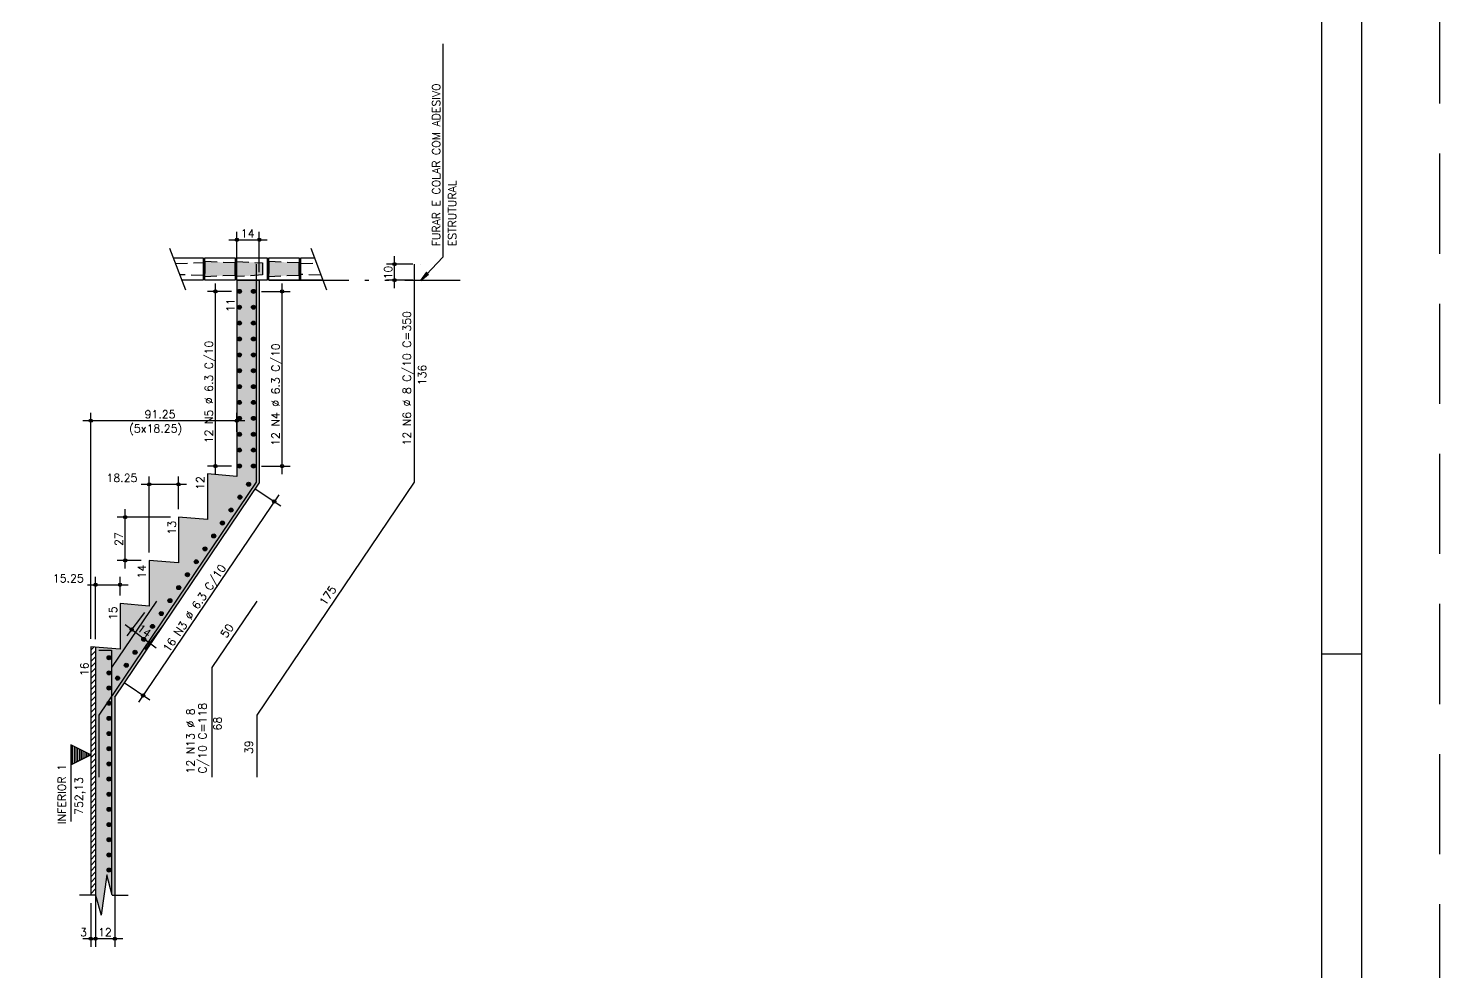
# Model space of a CAD drawing. Extents: x -28 to 86, y -2 to 61.
# Drawn here: x 50.78 to 86.05, y 21.76 to 45.33 of the extents above; entities that cross this region are included whole.
import ezdxf

# ---------------------------------------------------------------- set-up
doc = ezdxf.new("R2010")
doc.units = 0
doc.header["$MEASUREMENT"] = 0
for name, pattern in [('ESTILO_TQS_0001', [0.45, 0.3, -0.15]), ('ESTILO_TQS_0004', [3.3, 2, -0.4, 0.05, -0.4, 0.05, -0.4]), ('HIDDEN', [0.375, 0.25, -0.125])]:
    doc.linetypes.add(name, pattern=pattern)
doc.layers.get('0').update_dxf_attribs({"linetype": 'CONTINUOUS'})
doc.layers.get('Defpoints').update_dxf_attribs({"linetype": 'CONTINUOUS'})
for name, color, linetype in [('ARQ_FOLHA', 7, 'CONTINUOUS'), ('PENA_01', 1, 'CONTINUOUS'), ('PENA_02', 2, 'CONTINUOUS'), ('PENA_03', 3, 'CONTINUOUS'), ('PENA_04', 4, 'CONTINUOUS'), ('PENA_05', 5, 'CONTINUOUS'), ('PENA_10', 253, 'CONTINUOUS'), ('PENA_11', 252, 'CONTINUOUS')]:
    doc.layers.add(name, color=color, linetype=linetype)
doc.styles.get("Standard").update_dxf_attribs({"font": 'ROMANS.SHX'})

# ---------------------------------------------------------------- blocks, each defined once
blk = doc.blocks.new('FOLHA A1+1 - 1102 X 594')
at = {"layer": 'ARQ_FOLHA', "color": 1}
blk.add_line((-10, 297), (0, 297), dxfattribs=at)
for points in [[(-1102, 0), (0, 0), (0, 594), (-1102, 594)], [(-1077, 10), (-10, 10), (-10, 584), (-1077, 584)]]:
    blk.add_lwpolyline(points, close=True, dxfattribs=at)
at = {"layer": 'Defpoints', "color": 8, "linetype": 'HIDDEN', "ltscale": 100}
blk.add_lwpolyline([(-1121.5, 609.5), (-1121.5, -15.5), (19.5, -15.5), (19.5, 609.5)], close=True, dxfattribs=at)
blk = doc.blocks.new('*U24')
blk.add_blockref('FOLHA A1+1 - 1102 X 594', (0, 0))

msp = doc.modelspace()

# ---------------------------------------------------------------- linework, layer by layer
at = {"layer": 'PENA_01', "linetype": 'Continuous'}
for p, q in [((55.993, 39.238), (55.993, 40.248)), ((56.553, 39.237), (56.553, 40.248)), ((55.793, 40.048), (56.753, 40.048)), ((59.933, 38.838), (59.933, 39.638)), ((60.391, 39.438), (59.733, 39.438)), ((55.456, 34.196), (55.456, 38.959)), ((57.122, 34.196), (57.122, 38.959)), ((60.391, 39.038), (59.733, 39.038)), ((55.858, 38.759), (55.256, 38.759)), ((56.608, 38.759), (57.322, 38.759)), ((52.343, 30.078), (52.343, 35.728)), ((55.993, 35.246), (55.993, 35.728)), ((56.193, 35.528), (52.143, 35.528)), ((55.858, 34.396), (55.256, 34.396)), ((56.608, 34.396), (57.322, 34.396)), ((54.733, 33.938), (53.603, 33.938)), ((53.803, 32.238), (53.803, 34.138)), ((54.533, 33.318), (54.533, 34.138)), ((57.038, 33.675), (53.539, 28.499)), ((56.453, 33.829), (57.091, 33.398)), ((53.203, 31.838), (53.203, 33.318)), ((54.333, 33.118), (53.003, 33.118)), ((53.603, 32.038), (53.003, 32.038)), ((52.263, 31.429), (53.273, 31.429)), ((52.463, 30.068), (52.463, 31.629)), ((53.073, 31.158), (53.073, 31.629)), ((53.683, 30.738), (53.245, 30.153)), ((53.205, 30.433), (53.973, 29.857)), ((54.132, 30.401), (53.693, 29.816)), ((53.178, 28.984), (53.816, 28.552)), ((52.463, 24.739), (52.463, 22.387)), ((52.943, 24.784), (52.943, 22.387)), ((52.343, 23.479), (52.343, 22.387)), ((52.463, 23.479), (52.463, 22.387)), ((52.663, 22.587), (52.143, 22.587)), ((53.143, 22.587), (52.263, 22.587))]:
    msp.add_line(p, q, dxfattribs=at)
at = {"layer": 'PENA_01', "linetype": 'ESTILO_TQS_0004'}
msp.add_line((56.793, 39.038), (61.574, 39.038), dxfattribs=at)
at = {"layer": 'PENA_01', "linetype": 'Continuous'}
for points in [[(54.404, 39.598), (55.153, 39.598)], [(55.153, 39.598), (55.153, 39.038), (54.614, 39.038)], [(55.193, 39.038), (55.193, 39.598), (55.953, 39.598), (55.953, 39.038), (55.193, 39.038)], [(55.993, 39.038), (55.993, 39.598), (56.753, 39.598), (56.753, 39.038), (55.993, 39.038)], [(56.793, 39.038), (56.793, 39.598), (57.553, 39.598), (57.553, 39.038), (56.793, 39.038)], [(58.143, 39.038), (57.593, 39.038), (57.593, 39.598), (57.932, 39.598)]]:
    msp.add_lwpolyline(points, dxfattribs=at)
at = {"layer": 'PENA_02', "linetype": 'Continuous'}
for p, q in [((54.312, 39.841), (54.706, 38.794)), ((57.841, 39.841), (58.234, 38.794)), ((52.343, 29.793), (52.428, 29.878)), ((52.343, 29.651), (52.463, 29.771)), ((52.343, 29.51), (52.463, 29.63)), ((52.343, 29.369), (52.463, 29.489)), ((52.343, 29.227), (52.463, 29.347)), ((52.343, 29.086), (52.463, 29.206)), ((52.343, 28.944), (52.463, 29.064)), ((52.343, 28.803), (52.463, 28.923)), ((52.343, 28.662), (52.463, 28.782)), ((52.343, 28.52), (52.463, 28.64)), ((52.343, 28.379), (52.463, 28.499)), ((52.343, 28.237), (52.463, 28.357)), ((52.343, 28.096), (52.463, 28.216)), ((52.343, 27.954), (52.463, 28.074)), ((52.343, 27.813), (52.463, 27.933)), ((52.343, 27.672), (52.463, 27.792)), ((52.343, 27.53), (52.463, 27.65)), ((52.343, 27.389), (52.463, 27.509)), ((52.343, 27.247), (52.463, 27.367)), ((52.343, 27.106), (52.463, 27.226)), ((52.343, 26.964), (52.463, 27.084)), ((52.343, 26.823), (52.463, 26.943)), ((52.343, 26.682), (52.463, 26.802)), ((52.343, 26.54), (52.463, 26.66)), ((52.343, 26.399), (52.463, 26.519)), ((52.343, 26.257), (52.463, 26.377)), ((52.343, 26.116), (52.463, 26.236)), ((52.343, 25.975), (52.463, 26.095)), ((52.343, 25.833), (52.463, 25.953)), ((52.343, 25.692), (52.463, 25.812)), ((52.343, 25.55), (52.463, 25.67)), ((52.343, 25.409), (52.463, 25.529)), ((52.343, 25.267), (52.463, 25.387)), ((52.343, 25.126), (52.463, 25.246)), ((52.343, 24.985), (52.463, 25.105)), ((52.343, 24.843), (52.463, 24.963)), ((52.343, 24.702), (52.463, 24.822)), ((52.343, 24.56), (52.463, 24.68)), ((52.343, 24.419), (52.463, 24.539)), ((52.343, 24.277), (52.463, 24.397)), ((52.343, 24.136), (52.463, 24.256)), ((52.343, 23.995), (52.463, 24.115)), ((52.343, 23.853), (52.463, 23.973)), ((52.343, 23.712), (52.463, 23.832)), ((52.452, 23.679), (52.463, 23.69))]:
    msp.add_line(p, q, dxfattribs=at)
at = {"layer": 'PENA_02', "linetype": 'ESTILO_TQS_0001'}
for points in [[(55.953, 39.168), (55.953, 39.468), (55.193, 39.508), (55.193, 39.128), (55.953, 39.168)], [(56.633, 39.468), (56.633, 39.168), (55.993, 39.128), (55.993, 39.508), (56.633, 39.468)], [(57.553, 39.168), (57.553, 39.468), (56.793, 39.508), (56.793, 39.128), (57.553, 39.168)], [(54.456, 39.459), (55.153, 39.478)], [(55.153, 39.478), (55.153, 39.158), (54.563, 39.173)], [(58.095, 39.164), (57.593, 39.178), (57.593, 39.458), (57.981, 39.468)]]:
    msp.add_lwpolyline(points, dxfattribs=at)
at = {"layer": 'PENA_02', "linetype": 'Continuous'}
for centre, radius in [((55.993, 40.048), 0.04), ((55.993, 40.048), 0.02), ((56.553, 40.048), 0.04), ((56.553, 40.048), 0.02), ((59.933, 39.438), 0.04), ((59.933, 39.438), 0.02), ((55.456, 38.759), 0.0416), ((57.122, 38.759), 0.0416), ((59.933, 39.038), 0.04), ((59.933, 39.038), 0.02), ((55.456, 38.759), 0.0208), ((57.122, 38.759), 0.0208), ((52.343, 35.528), 0.04), ((52.343, 35.528), 0.02), ((55.993, 35.528), 0.04), ((55.993, 35.528), 0.02), ((55.456, 34.396), 0.0416), ((55.456, 34.396), 0.0208), ((57.122, 34.396), 0.0416), ((57.122, 34.396), 0.0208), ((53.803, 33.938), 0.04), ((53.803, 33.938), 0.02), ((54.533, 33.938), 0.04), ((54.533, 33.938), 0.02), ((56.926, 33.51), 0.0416), ((56.926, 33.51), 0.0208), ((53.203, 33.118), 0.04), ((53.203, 33.118), 0.02), ((53.203, 32.038), 0.04), ((53.203, 32.038), 0.02), ((52.463, 31.429), 0.04), ((52.463, 31.429), 0.02), ((53.073, 31.429), 0.04), ((53.073, 31.429), 0.02), ((53.365, 30.313), 0.04), ((53.365, 30.313), 0.02), ((53.813, 29.976), 0.04), ((53.813, 29.976), 0.02), ((53.651, 28.664), 0.0416), ((53.651, 28.664), 0.0208), ((52.343, 22.587), 0.04), ((52.343, 22.587), 0.02), ((52.463, 22.587), 0.04), ((52.463, 22.587), 0.04), ((52.463, 22.587), 0.02), ((52.463, 22.587), 0.02), ((52.943, 22.587), 0.04), ((52.943, 22.587), 0.02)]:
    msp.add_circle(centre, radius, dxfattribs=at)
at = {"layer": 'PENA_03', "linetype": 'Continuous'}
for p, q in [((60.591, 39.438), (60.591, 39.438)), ((55.993, 39.038), (55.993, 34.138)), ((55.993, 39.038), (56.553, 39.037)), ((55.993, 39.038), (55.993, 39.038)), ((56.553, 39.038), (56.553, 33.966)), ((56.553, 39.037), (56.553, 39.037)), ((60.591, 39.038), (60.591, 39.038)), ((56.058, 38.759), (56.058, 38.759)), ((56.408, 38.759), (56.408, 38.759)), ((55.993, 35.046), (55.993, 35.046)), ((56.058, 34.396), (56.058, 34.396)), ((56.408, 34.396), (56.408, 34.396)), ((52.943, 28.625), (56.553, 33.966)), ((55.993, 34.138), (55.263, 34.198)), ((55.263, 34.198), (55.263, 33.058)), ((56.287, 33.941), (56.287, 33.941)), ((55.263, 33.058), (54.533, 33.118)), ((54.533, 33.118), (54.533, 31.978)), ((54.533, 33.118), (54.533, 33.118)), ((54.533, 33.118), (54.533, 33.118)), ((54.533, 31.978), (53.803, 32.038)), ((53.803, 32.038), (53.803, 30.898)), ((53.803, 32.038), (53.803, 32.038)), ((53.803, 32.038), (53.803, 32.038)), ((53.803, 30.898), (53.073, 30.958)), ((53.073, 30.958), (53.073, 29.818)), ((53.073, 30.958), (53.073, 30.958)), ((53.803, 30.898), (53.803, 30.898)), ((54.252, 30.562), (54.252, 30.562)), ((53.073, 29.818), (52.343, 29.878)), ((52.343, 29.878), (52.343, 23.679)), ((52.343, 29.878), (52.343, 29.878)), ((52.463, 29.868), (52.463, 23.679)), ((52.463, 29.868), (52.463, 29.868)), ((53.012, 29.096), (53.012, 29.096)), ((52.943, 28.625), (52.943, 23.679)), ((51.843, 27.432), (51.843, 25.512)), ((52.343, 27.182), (51.843, 27.432)), ((52.343, 27.182), (51.843, 26.932)), ((51.888, 26.955), (51.888, 27.41)), ((51.932, 26.977), (51.932, 27.388)), ((51.977, 26.999), (51.977, 27.365)), ((52.021, 27.022), (52.021, 27.343)), ((52.066, 27.044), (52.066, 27.321)), ((52.111, 27.066), (52.111, 27.299)), ((52.155, 27.088), (52.155, 27.276)), ((52.2, 27.111), (52.2, 27.254)), ((52.244, 27.133), (52.244, 27.232)), ((52.289, 27.155), (52.289, 27.209)), ((52.463, 24.939), (52.463, 24.939)), ((52.943, 24.984), (52.943, 24.984)), ((52.74, 24.182), (52.601, 23.176)), ((52.878, 23.679), (52.74, 24.182)), ((52.463, 23.679), (52.063, 23.679)), ((52.343, 23.679), (52.343, 23.679)), ((52.463, 23.679), (52.601, 23.176)), ((52.463, 23.679), (52.463, 23.679)), ((52.878, 23.679), (53.278, 23.679))]:
    msp.add_line(p, q, dxfattribs=at)
for points in [[(61.142, 44.94), (61.142, 39.614), (60.591, 39.034), (60.738, 39.236), (60.591, 39.034), (60.785, 39.191)], [(51.843, 26.932), (52.343, 27.182), (51.843, 27.432), (51.843, 26.932)]]:
    msp.add_lwpolyline(points, dxfattribs=at)
for centre in [(56.058, 38.759), (56.408, 38.759), (56.058, 38.363), (56.408, 38.363), (56.058, 37.966), (56.408, 37.966), (56.058, 37.569), (56.408, 37.569), (56.058, 37.173), (56.408, 37.173), (56.058, 36.776), (56.408, 36.776), (56.058, 36.379), (56.408, 36.379), (56.058, 35.983), (56.408, 35.983), (56.058, 35.586), (56.408, 35.586), (56.058, 35.189), (56.408, 35.189), (56.058, 34.793), (56.408, 34.793), (56.058, 34.396), (56.408, 34.396), (56.287, 33.941), (56.069, 33.618), (55.85, 33.295), (55.632, 32.972), (55.414, 32.649), (55.195, 32.326), (54.977, 32.003), (54.54, 31.357), (54.759, 31.68), (54.322, 31.034), (54.104, 30.711), (53.885, 30.388), (53.667, 30.065), (52.798, 29.608), (53.449, 29.742), (52.798, 29.229), (53.23, 29.419), (53.012, 29.096), (52.798, 28.85), (52.798, 28.471), (52.798, 28.092), (52.798, 27.713), (52.798, 27.334), (52.798, 26.955), (52.798, 26.576), (52.798, 26.197), (52.798, 25.818), (52.798, 25.439), (52.798, 25.06), (52.798, 24.681), (52.798, 24.302)]:
    msp.add_circle(centre, 0.05, dxfattribs=at)
for points in [[(56.108, 38.759), (56.033, 38.803), (56.011, 38.776)], [(56.108, 38.759), (56.067, 38.809), (56.033, 38.803)], [(56.108, 38.759), (56.096, 38.792), (56.067, 38.809)], [(56.458, 38.759), (56.383, 38.803), (56.361, 38.776)], [(56.458, 38.759), (56.417, 38.809), (56.383, 38.803)], [(56.458, 38.759), (56.446, 38.792), (56.417, 38.809)], [(56.108, 38.759), (56.011, 38.776), (56.011, 38.742)], [(56.108, 38.759), (56.011, 38.742), (56.033, 38.716)], [(56.108, 38.759), (56.033, 38.716), (56.067, 38.71)], [(56.108, 38.759), (56.067, 38.71), (56.096, 38.727)], [(56.108, 38.759), (56.096, 38.727), (56.108, 38.759)], [(56.458, 38.759), (56.361, 38.776), (56.361, 38.742)], [(56.458, 38.759), (56.361, 38.742), (56.383, 38.716)], [(56.458, 38.759), (56.383, 38.716), (56.417, 38.71)], [(56.458, 38.759), (56.417, 38.71), (56.446, 38.727)], [(56.458, 38.759), (56.446, 38.727), (56.458, 38.759)], [(56.108, 38.363), (56.033, 38.406), (56.011, 38.38)], [(56.108, 38.363), (56.011, 38.38), (56.011, 38.346)], [(56.108, 38.363), (56.011, 38.346), (56.033, 38.319)], [(56.108, 38.363), (56.067, 38.412), (56.033, 38.406)], [(56.108, 38.363), (56.033, 38.319), (56.067, 38.313)], [(56.108, 38.363), (56.096, 38.395), (56.067, 38.412)], [(56.108, 38.363), (56.067, 38.313), (56.096, 38.331)], [(56.108, 38.363), (56.096, 38.331), (56.108, 38.363)], [(56.458, 38.363), (56.383, 38.406), (56.361, 38.38)], [(56.458, 38.363), (56.361, 38.38), (56.361, 38.346)], [(56.458, 38.363), (56.361, 38.346), (56.383, 38.319)], [(56.458, 38.363), (56.417, 38.412), (56.383, 38.406)], [(56.458, 38.363), (56.383, 38.319), (56.417, 38.313)], [(56.458, 38.363), (56.446, 38.395), (56.417, 38.412)], [(56.458, 38.363), (56.417, 38.313), (56.446, 38.331)], [(56.458, 38.363), (56.446, 38.331), (56.458, 38.363)], [(56.108, 37.966), (56.033, 38.009), (56.011, 37.983)], [(56.108, 37.966), (56.011, 37.983), (56.011, 37.949)], [(56.108, 37.966), (56.011, 37.949), (56.033, 37.923)], [(56.108, 37.966), (56.067, 38.015), (56.033, 38.009)], [(56.108, 37.966), (56.033, 37.923), (56.067, 37.917)], [(56.108, 37.966), (56.096, 37.998), (56.067, 38.015)], [(56.108, 37.966), (56.067, 37.917), (56.096, 37.934)], [(56.108, 37.966), (56.096, 37.934), (56.108, 37.966)], [(56.458, 37.966), (56.383, 38.009), (56.361, 37.983)], [(56.458, 37.966), (56.361, 37.983), (56.361, 37.949)], [(56.458, 37.966), (56.361, 37.949), (56.383, 37.923)], [(56.458, 37.966), (56.417, 38.015), (56.383, 38.009)], [(56.458, 37.966), (56.383, 37.923), (56.417, 37.917)], [(56.458, 37.966), (56.446, 37.998), (56.417, 38.015)], [(56.458, 37.966), (56.417, 37.917), (56.446, 37.934)], [(56.458, 37.966), (56.446, 37.934), (56.458, 37.966)], [(56.108, 37.569), (56.033, 37.613), (56.011, 37.586)], [(56.108, 37.569), (56.011, 37.586), (56.011, 37.552)], [(56.108, 37.569), (56.011, 37.552), (56.033, 37.526)], [(56.108, 37.569), (56.067, 37.619), (56.033, 37.613)], [(56.108, 37.569), (56.033, 37.526), (56.067, 37.52)], [(56.108, 37.569), (56.096, 37.602), (56.067, 37.619)], [(56.108, 37.569), (56.067, 37.52), (56.096, 37.537)], [(56.108, 37.569), (56.096, 37.537), (56.108, 37.569)], [(56.458, 37.569), (56.383, 37.613), (56.361, 37.586)], [(56.458, 37.569), (56.361, 37.586), (56.361, 37.552)], [(56.458, 37.569), (56.361, 37.552), (56.383, 37.526)], [(56.458, 37.569), (56.417, 37.619), (56.383, 37.613)], [(56.458, 37.569), (56.383, 37.526), (56.417, 37.52)], [(56.458, 37.569), (56.446, 37.602), (56.417, 37.619)], [(56.458, 37.569), (56.417, 37.52), (56.446, 37.537)], [(56.458, 37.569), (56.446, 37.537), (56.458, 37.569)], [(56.108, 37.173), (56.033, 37.216), (56.011, 37.19)], [(56.108, 37.173), (56.011, 37.19), (56.011, 37.156)], [(56.108, 37.173), (56.011, 37.156), (56.033, 37.129)], [(56.108, 37.173), (56.067, 37.222), (56.033, 37.216)], [(56.108, 37.173), (56.033, 37.129), (56.067, 37.123)], [(56.108, 37.173), (56.096, 37.205), (56.067, 37.222)], [(56.108, 37.173), (56.067, 37.123), (56.096, 37.141)], [(56.108, 37.173), (56.096, 37.141), (56.108, 37.173)], [(56.458, 37.173), (56.383, 37.216), (56.361, 37.19)], [(56.458, 37.173), (56.361, 37.19), (56.361, 37.156)], [(56.458, 37.173), (56.361, 37.156), (56.383, 37.129)], [(56.458, 37.173), (56.417, 37.222), (56.383, 37.216)], [(56.458, 37.173), (56.383, 37.129), (56.417, 37.123)], [(56.458, 37.173), (56.446, 37.205), (56.417, 37.222)], [(56.458, 37.173), (56.417, 37.123), (56.446, 37.141)], [(56.458, 37.173), (56.446, 37.141), (56.458, 37.173)], [(56.108, 36.776), (56.033, 36.819), (56.011, 36.793)], [(56.108, 36.776), (56.011, 36.793), (56.011, 36.759)], [(56.108, 36.776), (56.011, 36.759), (56.033, 36.733)], [(56.108, 36.776), (56.067, 36.825), (56.033, 36.819)], [(56.108, 36.776), (56.033, 36.733), (56.067, 36.727)], [(56.108, 36.776), (56.096, 36.808), (56.067, 36.825)], [(56.108, 36.776), (56.067, 36.727), (56.096, 36.744)], [(56.108, 36.776), (56.096, 36.744), (56.108, 36.776)], [(56.458, 36.776), (56.383, 36.819), (56.361, 36.793)], [(56.458, 36.776), (56.361, 36.793), (56.361, 36.759)], [(56.458, 36.776), (56.361, 36.759), (56.383, 36.733)], [(56.458, 36.776), (56.417, 36.825), (56.383, 36.819)], [(56.458, 36.776), (56.383, 36.733), (56.417, 36.727)], [(56.458, 36.776), (56.446, 36.808), (56.417, 36.825)], [(56.458, 36.776), (56.417, 36.727), (56.446, 36.744)], [(56.458, 36.776), (56.446, 36.744), (56.458, 36.776)], [(56.108, 36.379), (56.033, 36.423), (56.011, 36.396)], [(56.108, 36.379), (56.011, 36.396), (56.011, 36.362)], [(56.108, 36.379), (56.011, 36.362), (56.033, 36.336)], [(56.108, 36.379), (56.067, 36.429), (56.033, 36.423)], [(56.108, 36.379), (56.033, 36.336), (56.067, 36.33)], [(56.108, 36.379), (56.096, 36.412), (56.067, 36.429)], [(56.108, 36.379), (56.067, 36.33), (56.096, 36.347)], [(56.108, 36.379), (56.096, 36.347), (56.108, 36.379)], [(56.458, 36.379), (56.383, 36.423), (56.361, 36.396)], [(56.458, 36.379), (56.361, 36.396), (56.361, 36.362)], [(56.458, 36.379), (56.361, 36.362), (56.383, 36.336)], [(56.458, 36.379), (56.417, 36.429), (56.383, 36.423)], [(56.458, 36.379), (56.383, 36.336), (56.417, 36.33)], [(56.458, 36.379), (56.446, 36.412), (56.417, 36.429)], [(56.458, 36.379), (56.417, 36.33), (56.446, 36.347)], [(56.458, 36.379), (56.446, 36.347), (56.458, 36.379)], [(56.108, 35.983), (56.033, 36.026), (56.011, 36)], [(56.108, 35.983), (56.011, 36), (56.011, 35.966)], [(56.108, 35.983), (56.011, 35.966), (56.033, 35.939)], [(56.108, 35.983), (56.067, 36.032), (56.033, 36.026)], [(56.108, 35.983), (56.033, 35.939), (56.067, 35.933)], [(56.108, 35.983), (56.096, 36.015), (56.067, 36.032)], [(56.108, 35.983), (56.067, 35.933), (56.096, 35.951)], [(56.108, 35.983), (56.096, 35.951), (56.108, 35.983)], [(56.458, 35.983), (56.383, 36.026), (56.361, 36)], [(56.458, 35.983), (56.361, 36), (56.361, 35.966)], [(56.458, 35.983), (56.361, 35.966), (56.383, 35.939)], [(56.458, 35.983), (56.417, 36.032), (56.383, 36.026)], [(56.458, 35.983), (56.383, 35.939), (56.417, 35.933)], [(56.458, 35.983), (56.446, 36.015), (56.417, 36.032)], [(56.458, 35.983), (56.417, 35.933), (56.446, 35.951)], [(56.458, 35.983), (56.446, 35.951), (56.458, 35.983)], [(56.108, 35.586), (56.033, 35.629), (56.011, 35.603)], [(56.108, 35.586), (56.067, 35.635), (56.033, 35.629)], [(56.108, 35.586), (56.096, 35.618), (56.067, 35.635)], [(56.458, 35.586), (56.383, 35.629), (56.361, 35.603)], [(56.458, 35.586), (56.417, 35.635), (56.383, 35.629)], [(56.458, 35.586), (56.446, 35.618), (56.417, 35.635)], [(56.108, 35.586), (56.011, 35.603), (56.011, 35.569)], [(56.108, 35.586), (56.011, 35.569), (56.033, 35.543)], [(56.108, 35.586), (56.033, 35.543), (56.067, 35.537)], [(56.108, 35.586), (56.067, 35.537), (56.096, 35.554)], [(56.108, 35.586), (56.096, 35.554), (56.108, 35.586)], [(56.458, 35.586), (56.361, 35.603), (56.361, 35.569)], [(56.458, 35.586), (56.361, 35.569), (56.383, 35.543)], [(56.458, 35.586), (56.383, 35.543), (56.417, 35.537)], [(56.458, 35.586), (56.417, 35.537), (56.446, 35.554)], [(56.458, 35.586), (56.446, 35.554), (56.458, 35.586)], [(56.108, 35.189), (56.033, 35.233), (56.011, 35.206)], [(56.108, 35.189), (56.011, 35.206), (56.011, 35.172)], [(56.108, 35.189), (56.011, 35.172), (56.033, 35.146)], [(56.108, 35.189), (56.067, 35.239), (56.033, 35.233)], [(56.108, 35.189), (56.033, 35.146), (56.067, 35.14)], [(56.108, 35.189), (56.096, 35.222), (56.067, 35.239)], [(56.108, 35.189), (56.067, 35.14), (56.096, 35.157)], [(56.108, 35.189), (56.096, 35.157), (56.108, 35.189)], [(56.458, 35.189), (56.383, 35.233), (56.361, 35.206)], [(56.458, 35.189), (56.361, 35.206), (56.361, 35.172)], [(56.458, 35.189), (56.361, 35.172), (56.383, 35.146)], [(56.458, 35.189), (56.417, 35.239), (56.383, 35.233)], [(56.458, 35.189), (56.383, 35.146), (56.417, 35.14)], [(56.458, 35.189), (56.446, 35.222), (56.417, 35.239)], [(56.458, 35.189), (56.417, 35.14), (56.446, 35.157)], [(56.458, 35.189), (56.446, 35.157), (56.458, 35.189)], [(56.108, 34.793), (56.033, 34.836), (56.011, 34.81)], [(56.108, 34.793), (56.011, 34.81), (56.011, 34.776)], [(56.108, 34.793), (56.011, 34.776), (56.033, 34.749)], [(56.108, 34.793), (56.067, 34.842), (56.033, 34.836)], [(56.108, 34.793), (56.033, 34.749), (56.067, 34.743)], [(56.108, 34.793), (56.096, 34.825), (56.067, 34.842)], [(56.108, 34.793), (56.067, 34.743), (56.096, 34.761)], [(56.108, 34.793), (56.096, 34.761), (56.108, 34.793)], [(56.458, 34.793), (56.383, 34.836), (56.361, 34.81)], [(56.458, 34.793), (56.361, 34.81), (56.361, 34.776)], [(56.458, 34.793), (56.361, 34.776), (56.383, 34.749)], [(56.458, 34.793), (56.417, 34.842), (56.383, 34.836)], [(56.458, 34.793), (56.383, 34.749), (56.417, 34.743)], [(56.458, 34.793), (56.446, 34.825), (56.417, 34.842)], [(56.458, 34.793), (56.417, 34.743), (56.446, 34.761)], [(56.458, 34.793), (56.446, 34.761), (56.458, 34.793)], [(56.108, 34.396), (56.033, 34.439), (56.011, 34.413)], [(56.108, 34.396), (56.011, 34.413), (56.011, 34.379)], [(56.108, 34.396), (56.011, 34.379), (56.033, 34.353)], [(56.108, 34.396), (56.067, 34.445), (56.033, 34.439)], [(56.108, 34.396), (56.033, 34.353), (56.067, 34.347)], [(56.108, 34.396), (56.096, 34.428), (56.067, 34.445)], [(56.108, 34.396), (56.067, 34.347), (56.096, 34.364)], [(56.108, 34.396), (56.096, 34.364), (56.108, 34.396)], [(56.458, 34.396), (56.383, 34.439), (56.361, 34.413)], [(56.458, 34.396), (56.361, 34.413), (56.361, 34.379)], [(56.458, 34.396), (56.361, 34.379), (56.383, 34.353)], [(56.458, 34.396), (56.417, 34.445), (56.383, 34.439)], [(56.458, 34.396), (56.383, 34.353), (56.417, 34.347)], [(56.458, 34.396), (56.446, 34.428), (56.417, 34.445)], [(56.458, 34.396), (56.417, 34.347), (56.446, 34.364)], [(56.458, 34.396), (56.446, 34.364), (56.458, 34.396)], [(56.337, 33.941), (56.262, 33.984), (56.24, 33.958)], [(56.337, 33.941), (56.24, 33.958), (56.24, 33.924)], [(56.337, 33.941), (56.24, 33.924), (56.262, 33.898)], [(56.337, 33.941), (56.296, 33.99), (56.262, 33.984)], [(56.337, 33.941), (56.262, 33.898), (56.296, 33.892)], [(56.337, 33.941), (56.325, 33.973), (56.296, 33.99)], [(56.337, 33.941), (56.296, 33.892), (56.325, 33.909)], [(56.337, 33.941), (56.325, 33.909), (56.337, 33.941)], [(56.119, 33.618), (56.044, 33.661), (56.022, 33.635)], [(56.119, 33.618), (56.022, 33.635), (56.022, 33.601)], [(56.119, 33.618), (56.022, 33.601), (56.044, 33.575)], [(56.119, 33.618), (56.078, 33.667), (56.044, 33.661)], [(56.119, 33.618), (56.044, 33.575), (56.078, 33.569)], [(56.119, 33.618), (56.107, 33.65), (56.078, 33.667)], [(56.119, 33.618), (56.078, 33.569), (56.107, 33.586)], [(56.119, 33.618), (56.107, 33.586), (56.119, 33.618)], [(55.9, 33.295), (55.825, 33.338), (55.804, 33.312)], [(55.9, 33.295), (55.804, 33.312), (55.804, 33.278)], [(55.9, 33.295), (55.804, 33.278), (55.825, 33.252)], [(55.9, 33.295), (55.859, 33.344), (55.825, 33.338)], [(55.9, 33.295), (55.825, 33.252), (55.859, 33.246)], [(55.9, 33.295), (55.889, 33.327), (55.859, 33.344)], [(55.9, 33.295), (55.859, 33.246), (55.889, 33.263)], [(55.9, 33.295), (55.889, 33.263), (55.9, 33.295)], [(55.682, 32.972), (55.607, 33.015), (55.585, 32.989)], [(55.682, 32.972), (55.585, 32.989), (55.585, 32.955)], [(55.682, 32.972), (55.585, 32.955), (55.607, 32.929)], [(55.682, 32.972), (55.641, 33.021), (55.607, 33.015)], [(55.682, 32.972), (55.607, 32.929), (55.641, 32.923)], [(55.682, 32.972), (55.67, 33.004), (55.641, 33.021)], [(55.682, 32.972), (55.641, 32.923), (55.67, 32.94)], [(55.682, 32.972), (55.67, 32.94), (55.682, 32.972)], [(55.464, 32.649), (55.389, 32.692), (55.367, 32.666)], [(55.464, 32.649), (55.367, 32.666), (55.367, 32.632)], [(55.464, 32.649), (55.367, 32.632), (55.389, 32.606)], [(55.464, 32.649), (55.423, 32.698), (55.389, 32.692)], [(55.464, 32.649), (55.389, 32.606), (55.423, 32.6)], [(55.464, 32.649), (55.452, 32.681), (55.423, 32.698)], [(55.464, 32.649), (55.423, 32.6), (55.452, 32.617)], [(55.464, 32.649), (55.452, 32.617), (55.464, 32.649)], [(55.245, 32.326), (55.17, 32.369), (55.149, 32.343)], [(55.245, 32.326), (55.149, 32.343), (55.149, 32.309)], [(55.245, 32.326), (55.149, 32.309), (55.17, 32.283)], [(55.245, 32.326), (55.204, 32.375), (55.17, 32.369)], [(55.245, 32.326), (55.17, 32.283), (55.204, 32.277)], [(55.245, 32.326), (55.234, 32.358), (55.204, 32.375)], [(55.245, 32.326), (55.204, 32.277), (55.234, 32.294)], [(55.245, 32.326), (55.234, 32.294), (55.245, 32.326)], [(55.027, 32.003), (54.952, 32.046), (54.93, 32.02)], [(55.027, 32.003), (54.93, 32.02), (54.93, 31.986)], [(55.027, 32.003), (54.93, 31.986), (54.952, 31.96)], [(55.027, 32.003), (54.986, 32.052), (54.952, 32.046)], [(55.027, 32.003), (54.952, 31.96), (54.986, 31.954)], [(55.027, 32.003), (55.015, 32.035), (54.986, 32.052)], [(55.027, 32.003), (54.986, 31.954), (55.015, 31.971)], [(55.027, 32.003), (55.015, 31.971), (55.027, 32.003)], [(54.59, 31.357), (54.515, 31.4), (54.494, 31.374)], [(54.59, 31.357), (54.549, 31.406), (54.515, 31.4)], [(54.59, 31.357), (54.579, 31.389), (54.549, 31.406)], [(54.809, 31.68), (54.734, 31.723), (54.712, 31.697)], [(54.809, 31.68), (54.712, 31.697), (54.712, 31.663)], [(54.809, 31.68), (54.712, 31.663), (54.734, 31.637)], [(54.809, 31.68), (54.768, 31.729), (54.734, 31.723)], [(54.809, 31.68), (54.734, 31.637), (54.768, 31.631)], [(54.809, 31.68), (54.797, 31.712), (54.768, 31.729)], [(54.809, 31.68), (54.768, 31.631), (54.797, 31.648)], [(54.809, 31.68), (54.797, 31.648), (54.809, 31.68)], [(54.372, 31.034), (54.297, 31.077), (54.275, 31.051)], [(54.372, 31.034), (54.275, 31.051), (54.275, 31.017)], [(54.372, 31.034), (54.331, 31.083), (54.297, 31.077)], [(54.372, 31.034), (54.36, 31.066), (54.331, 31.083)], [(54.59, 31.357), (54.494, 31.374), (54.494, 31.34)], [(54.59, 31.357), (54.494, 31.34), (54.515, 31.314)], [(54.59, 31.357), (54.515, 31.314), (54.549, 31.308)], [(54.59, 31.357), (54.549, 31.308), (54.579, 31.325)], [(54.59, 31.357), (54.579, 31.325), (54.59, 31.357)], [(54.154, 30.711), (54.079, 30.754), (54.057, 30.728)], [(54.154, 30.711), (54.057, 30.728), (54.057, 30.694)], [(54.154, 30.711), (54.057, 30.694), (54.079, 30.668)], [(54.154, 30.711), (54.113, 30.76), (54.079, 30.754)], [(54.154, 30.711), (54.079, 30.668), (54.113, 30.662)], [(54.154, 30.711), (54.142, 30.743), (54.113, 30.76)], [(54.154, 30.711), (54.113, 30.662), (54.142, 30.679)], [(54.154, 30.711), (54.142, 30.679), (54.154, 30.711)], [(54.372, 31.034), (54.275, 31.017), (54.297, 30.991)], [(54.372, 31.034), (54.297, 30.991), (54.331, 30.985)], [(54.372, 31.034), (54.331, 30.985), (54.36, 31.002)], [(54.372, 31.034), (54.36, 31.002), (54.372, 31.034)], [(53.935, 30.388), (53.86, 30.431), (53.839, 30.405)], [(53.935, 30.388), (53.839, 30.405), (53.839, 30.371)], [(53.935, 30.388), (53.839, 30.371), (53.86, 30.345)], [(53.935, 30.388), (53.894, 30.437), (53.86, 30.431)], [(53.935, 30.388), (53.86, 30.345), (53.894, 30.339)], [(53.935, 30.388), (53.924, 30.42), (53.894, 30.437)], [(53.935, 30.388), (53.894, 30.339), (53.924, 30.356)], [(53.935, 30.388), (53.924, 30.356), (53.935, 30.388)], [(53.717, 30.065), (53.642, 30.108), (53.62, 30.082)], [(53.717, 30.065), (53.62, 30.082), (53.62, 30.048)], [(53.717, 30.065), (53.62, 30.048), (53.642, 30.022)], [(53.717, 30.065), (53.676, 30.114), (53.642, 30.108)], [(53.717, 30.065), (53.642, 30.022), (53.676, 30.016)], [(53.717, 30.065), (53.705, 30.097), (53.676, 30.114)], [(53.717, 30.065), (53.676, 30.016), (53.705, 30.033)], [(53.717, 30.065), (53.705, 30.033), (53.717, 30.065)], [(52.848, 29.608), (52.773, 29.652), (52.751, 29.625)], [(52.848, 29.608), (52.807, 29.657), (52.773, 29.652)], [(52.848, 29.608), (52.836, 29.64), (52.807, 29.657)], [(53.499, 29.742), (53.424, 29.785), (53.402, 29.759)], [(53.499, 29.742), (53.402, 29.759), (53.402, 29.725)], [(53.499, 29.742), (53.402, 29.725), (53.424, 29.699)], [(53.499, 29.742), (53.458, 29.791), (53.424, 29.785)], [(53.499, 29.742), (53.424, 29.699), (53.458, 29.693)], [(53.499, 29.742), (53.487, 29.774), (53.458, 29.791)], [(53.499, 29.742), (53.458, 29.693), (53.487, 29.71)], [(53.499, 29.742), (53.487, 29.71), (53.499, 29.742)], [(52.848, 29.608), (52.751, 29.625), (52.751, 29.591)], [(52.848, 29.608), (52.751, 29.591), (52.773, 29.565)], [(52.848, 29.608), (52.773, 29.565), (52.807, 29.559)], [(52.848, 29.229), (52.807, 29.278), (52.773, 29.273)], [(52.848, 29.608), (52.807, 29.559), (52.836, 29.576)], [(52.848, 29.229), (52.836, 29.261), (52.807, 29.278)], [(52.848, 29.608), (52.836, 29.576), (52.848, 29.608)], [(53.28, 29.419), (53.205, 29.462), (53.184, 29.436)], [(53.28, 29.419), (53.184, 29.436), (53.184, 29.402)], [(53.28, 29.419), (53.184, 29.402), (53.205, 29.376)], [(53.28, 29.419), (53.239, 29.468), (53.205, 29.462)], [(53.28, 29.419), (53.205, 29.376), (53.239, 29.37)], [(53.28, 29.419), (53.269, 29.451), (53.239, 29.468)], [(53.28, 29.419), (53.239, 29.37), (53.269, 29.387)], [(53.28, 29.419), (53.269, 29.387), (53.28, 29.419)], [(52.848, 29.229), (52.773, 29.273), (52.751, 29.246)], [(52.848, 29.229), (52.751, 29.246), (52.751, 29.212)], [(52.848, 29.229), (52.751, 29.212), (52.773, 29.186)], [(52.848, 29.229), (52.773, 29.186), (52.807, 29.18)], [(52.848, 29.229), (52.807, 29.18), (52.836, 29.197)], [(52.848, 29.229), (52.836, 29.197), (52.848, 29.229)], [(53.062, 29.096), (52.987, 29.139), (52.965, 29.113)], [(53.062, 29.096), (52.965, 29.113), (52.965, 29.079)], [(53.062, 29.096), (52.965, 29.079), (52.987, 29.053)], [(53.062, 29.096), (53.021, 29.145), (52.987, 29.139)], [(53.062, 29.096), (52.987, 29.053), (53.021, 29.047)], [(53.062, 29.096), (53.05, 29.128), (53.021, 29.145)], [(53.062, 29.096), (53.021, 29.047), (53.05, 29.064)], [(53.062, 29.096), (53.05, 29.064), (53.062, 29.096)], [(52.848, 28.85), (52.773, 28.894), (52.751, 28.867)], [(52.848, 28.85), (52.751, 28.867), (52.751, 28.833)], [(52.848, 28.85), (52.751, 28.833), (52.773, 28.807)], [(52.848, 28.85), (52.807, 28.899), (52.773, 28.894)], [(52.848, 28.85), (52.773, 28.807), (52.807, 28.801)], [(52.848, 28.85), (52.836, 28.882), (52.807, 28.899)], [(52.848, 28.85), (52.807, 28.801), (52.836, 28.818)], [(52.848, 28.85), (52.836, 28.818), (52.848, 28.85)], [(52.848, 28.471), (52.773, 28.515), (52.751, 28.488)], [(52.848, 28.471), (52.751, 28.488), (52.751, 28.454)], [(52.848, 28.471), (52.751, 28.454), (52.773, 28.428)], [(52.848, 28.471), (52.807, 28.52), (52.773, 28.515)], [(52.848, 28.471), (52.773, 28.428), (52.807, 28.422)], [(52.848, 28.471), (52.836, 28.503), (52.807, 28.52)], [(52.848, 28.471), (52.807, 28.422), (52.836, 28.439)], [(52.848, 28.471), (52.836, 28.439), (52.848, 28.471)], [(52.848, 28.092), (52.773, 28.136), (52.751, 28.109)], [(52.848, 28.092), (52.751, 28.109), (52.751, 28.075)], [(52.848, 28.092), (52.751, 28.075), (52.773, 28.049)], [(52.848, 28.092), (52.807, 28.141), (52.773, 28.136)], [(52.848, 28.092), (52.773, 28.049), (52.807, 28.043)], [(52.848, 28.092), (52.836, 28.124), (52.807, 28.141)], [(52.848, 28.092), (52.807, 28.043), (52.836, 28.06)], [(52.848, 28.092), (52.836, 28.06), (52.848, 28.092)], [(52.848, 27.713), (52.773, 27.757), (52.751, 27.73)], [(52.848, 27.713), (52.751, 27.73), (52.751, 27.696)], [(52.848, 27.713), (52.751, 27.696), (52.773, 27.67)], [(52.848, 27.713), (52.807, 27.762), (52.773, 27.757)], [(52.848, 27.713), (52.773, 27.67), (52.807, 27.664)], [(52.848, 27.713), (52.836, 27.745), (52.807, 27.762)], [(52.848, 27.713), (52.807, 27.664), (52.836, 27.681)], [(52.848, 27.713), (52.836, 27.681), (52.848, 27.713)], [(52.848, 27.334), (52.773, 27.378), (52.751, 27.351)], [(52.848, 27.334), (52.751, 27.351), (52.751, 27.317)], [(52.848, 27.334), (52.751, 27.317), (52.773, 27.291)], [(52.848, 27.334), (52.807, 27.383), (52.773, 27.378)], [(52.848, 27.334), (52.773, 27.291), (52.807, 27.285)], [(52.848, 27.334), (52.836, 27.366), (52.807, 27.383)], [(52.848, 27.334), (52.807, 27.285), (52.836, 27.302)], [(52.848, 27.334), (52.836, 27.302), (52.848, 27.334)], [(52.848, 26.955), (52.773, 26.999), (52.751, 26.972)], [(52.848, 26.955), (52.751, 26.972), (52.751, 26.938)], [(52.848, 26.955), (52.751, 26.938), (52.773, 26.912)], [(52.848, 26.955), (52.807, 27.004), (52.773, 26.999)], [(52.848, 26.955), (52.773, 26.912), (52.807, 26.906)], [(52.848, 26.955), (52.836, 26.987), (52.807, 27.004)], [(52.848, 26.955), (52.807, 26.906), (52.836, 26.923)], [(52.848, 26.955), (52.836, 26.923), (52.848, 26.955)], [(52.848, 26.576), (52.773, 26.62), (52.751, 26.593)], [(52.848, 26.576), (52.751, 26.593), (52.751, 26.559)], [(52.848, 26.576), (52.751, 26.559), (52.773, 26.533)], [(52.848, 26.576), (52.807, 26.625), (52.773, 26.62)], [(52.848, 26.576), (52.773, 26.533), (52.807, 26.527)], [(52.848, 26.576), (52.836, 26.608), (52.807, 26.625)], [(52.848, 26.576), (52.807, 26.527), (52.836, 26.544)], [(52.848, 26.576), (52.836, 26.544), (52.848, 26.576)], [(52.848, 26.197), (52.773, 26.241), (52.751, 26.214)], [(52.848, 26.197), (52.751, 26.214), (52.751, 26.18)], [(52.848, 26.197), (52.751, 26.18), (52.773, 26.154)], [(52.848, 26.197), (52.807, 26.246), (52.773, 26.241)], [(52.848, 26.197), (52.773, 26.154), (52.807, 26.148)], [(52.848, 26.197), (52.836, 26.229), (52.807, 26.246)], [(52.848, 26.197), (52.807, 26.148), (52.836, 26.165)], [(52.848, 26.197), (52.836, 26.165), (52.848, 26.197)], [(52.848, 25.818), (52.773, 25.862), (52.751, 25.835)], [(52.848, 25.818), (52.751, 25.835), (52.751, 25.801)], [(52.848, 25.818), (52.751, 25.801), (52.773, 25.775)], [(52.848, 25.818), (52.807, 25.867), (52.773, 25.862)], [(52.848, 25.818), (52.773, 25.775), (52.807, 25.769)], [(52.848, 25.818), (52.836, 25.85), (52.807, 25.867)], [(52.848, 25.818), (52.807, 25.769), (52.836, 25.786)], [(52.848, 25.818), (52.836, 25.786), (52.848, 25.818)], [(52.848, 25.439), (52.773, 25.483), (52.751, 25.456)], [(52.848, 25.439), (52.751, 25.456), (52.751, 25.422)], [(52.848, 25.439), (52.751, 25.422), (52.773, 25.396)], [(52.848, 25.439), (52.807, 25.488), (52.773, 25.483)], [(52.848, 25.439), (52.773, 25.396), (52.807, 25.39)], [(52.848, 25.439), (52.836, 25.471), (52.807, 25.488)], [(52.848, 25.439), (52.807, 25.39), (52.836, 25.407)], [(52.848, 25.439), (52.836, 25.407), (52.848, 25.439)], [(52.848, 25.06), (52.773, 25.104), (52.751, 25.077)], [(52.848, 25.06), (52.751, 25.077), (52.751, 25.043)], [(52.848, 25.06), (52.751, 25.043), (52.773, 25.017)], [(52.848, 25.06), (52.807, 25.109), (52.773, 25.104)], [(52.848, 25.06), (52.773, 25.017), (52.807, 25.011)], [(52.848, 25.06), (52.836, 25.092), (52.807, 25.109)], [(52.848, 25.06), (52.807, 25.011), (52.836, 25.028)], [(52.848, 25.06), (52.836, 25.028), (52.848, 25.06)], [(52.848, 24.681), (52.773, 24.725), (52.751, 24.698)], [(52.848, 24.681), (52.751, 24.698), (52.751, 24.664)], [(52.848, 24.681), (52.807, 24.73), (52.773, 24.725)], [(52.848, 24.681), (52.836, 24.713), (52.807, 24.73)], [(52.848, 24.681), (52.751, 24.664), (52.773, 24.638)], [(52.848, 24.302), (52.773, 24.346), (52.751, 24.319)], [(52.848, 24.681), (52.773, 24.638), (52.807, 24.632)], [(52.848, 24.302), (52.807, 24.351), (52.773, 24.346)], [(52.848, 24.681), (52.807, 24.632), (52.836, 24.649)], [(52.848, 24.302), (52.836, 24.334), (52.807, 24.351)], [(52.848, 24.681), (52.836, 24.649), (52.848, 24.681)], [(52.848, 24.302), (52.751, 24.319), (52.751, 24.285)], [(52.848, 24.302), (52.751, 24.285), (52.773, 24.259)], [(52.848, 24.302), (52.773, 24.259), (52.807, 24.253)], [(52.848, 24.302), (52.807, 24.253), (52.836, 24.27)], [(52.848, 24.302), (52.836, 24.27), (52.848, 24.302)]]:
    msp.add_solid(points, dxfattribs=at)
at = {"layer": 'PENA_04', "linetype": 'Continuous'}
for p, q in [((56.473, 39.438), (56.473, 33.991)), ((56.473, 33.991), (52.543, 28.176)), ((53.983, 31.021), (52.863, 29.364)), ((52.863, 29.364), (52.863, 26.625)), ((52.543, 28.176), (52.543, 26.625))]:
    msp.add_line(p, q, dxfattribs=at)
msp.add_lwpolyline([(52.543, 29.798), (52.863, 29.798), (52.863, 23.734)], dxfattribs=at)
at = {"layer": 'PENA_05', "linetype": 'Continuous'}
for p, q in [((60.423, 39.438), (60.423, 33.991)), ((60.423, 33.991), (56.493, 28.176)), ((56.488, 31.021), (55.368, 29.364)), ((55.368, 29.364), (55.368, 26.625)), ((56.493, 28.176), (56.493, 26.625))]:
    msp.add_line(p, q, dxfattribs=at)
at = {"layer": 'PENA_10', "linetype": 'Continuous'}
for points in [[(55.993, 39.508), (56.633, 39.468), (56.633, 39.168)], [(55.993, 39.508), (56.633, 39.168), (55.993, 39.128)], [(55.993, 39.508), (55.993, 39.128), (55.993, 39.508)], [(56.553, 33.966), (55.993, 34.138), (56.553, 39.038)], [(56.553, 39.038), (55.993, 34.138), (55.993, 39.038)], [(56.553, 33.966), (52.943, 28.625), (53.073, 29.818)], [(56.553, 33.966), (53.073, 29.818), (53.803, 30.898)], [(56.553, 33.966), (53.803, 30.898), (54.533, 31.978)], [(56.553, 33.966), (54.533, 31.978), (55.263, 33.058)], [(56.553, 33.966), (55.263, 33.058), (55.263, 34.198)], [(56.553, 33.966), (55.263, 34.198), (55.993, 34.138)], [(55.263, 33.058), (54.533, 31.978), (54.533, 33.118)], [(54.533, 31.978), (53.803, 30.898), (53.803, 32.038)], [(53.803, 30.898), (53.073, 29.818), (53.073, 30.958)], [(52.943, 28.625), (52.463, 23.679), (52.463, 29.868)], [(52.943, 28.625), (52.463, 29.868), (53.073, 29.818)], [(52.943, 28.625), (52.601, 23.176), (52.463, 23.679)], [(52.943, 28.625), (52.74, 24.182), (52.601, 23.176)], [(52.943, 28.625), (52.878, 23.679), (52.74, 24.182)], [(52.943, 28.625), (52.943, 23.679), (52.878, 23.679)]]:
    msp.add_solid(points, dxfattribs=at)
at = {"layer": 'PENA_11', "linetype": 'Continuous'}
for points in [[(55.953, 39.168), (55.953, 39.468), (55.193, 39.508)], [(55.953, 39.168), (55.193, 39.508), (55.193, 39.128)], [(56.633, 39.468), (55.993, 39.128), (55.993, 39.508)], [(56.633, 39.468), (55.993, 39.508), (56.633, 39.468)], [(57.553, 39.168), (57.553, 39.468), (56.793, 39.508)], [(57.553, 39.168), (56.793, 39.508), (56.793, 39.128)], [(55.953, 39.168), (55.193, 39.128), (55.953, 39.168)], [(56.633, 39.468), (56.633, 39.168), (55.993, 39.128)], [(57.553, 39.168), (56.793, 39.128), (57.553, 39.168)]]:
    msp.add_solid(points, dxfattribs=at)

# ---------------------------------------------------------------- block references
at = {"xscale": 0.09999999999999938, "yscale": 0.09999999999999938, "zscale": 0.09999999999999938}
msp.add_blockref('*U24', (84.1, 0), dxfattribs=at)

# ---------------------------------------------------------------- texts
at = {"layer": 'PENA_03', "linetype": 'Continuous'}
for s, rotation, p in [('FURAR E COLAR COM ADESIVO', 90, (61.075, 39.884)), ('ESTRUTURAL', 90, (61.475, 39.884)), ('10', 90, (59.873, 39.058)), ('11', 90, (55.935, 38.241)), ('12 N6 %%c 8 C/10 C=350', 90, (60.341, 34.907)), ('12 N5 %%c 6.3 C/10', 90, (55.394, 34.963)), ('12 N4 %%c 6.3 C/10', 90, (57.062, 34.898)), ('136', 90, (60.723, 36.414)), ('12', 90, (55.179, 33.799)), ('13', 90, (54.468, 32.683)), ('27', 90, (53.143, 32.398)), ('14', 90, (53.717, 31.586)), ('16 N3 %%c 6.3 C/10', 55.945, (54.298, 29.729)), ('175', 55.9446, (58.207, 30.891)), ('15', 90, (52.998, 30.547)), ('14', 323.1562, (53.481, 30.301)), ('50', 55.9441, (55.733, 30.083)), ('16', 90, (52.283, 29.148)), ('12 N13 %%c 8', 90, (54.934, 26.713)), ('C/10 C=118', 90, (55.234, 26.713)), ('68', 90, (55.608, 27.789)), ('39', 90, (56.393, 27.201))]:
    msp.add_text(s, height=0.2, rotation=rotation, dxfattribs=at).set_placement(p)
for s, p in [('14', (56.093, 40.108)), ('91.25', (53.688, 35.588)), ('(5x18.25)', (53.301, 35.233)), ('18.25', (52.736, 33.998)), ('15.25', (51.396, 31.489)), ('3', (52.076, 22.647)), ('12', (52.523, 22.647))]:
    msp.add_text(s, height=0.2, dxfattribs=at).set_placement(p)
at = {"layer": 'PENA_04', "linetype": 'Continuous'}
for s, p in [('INFERIOR 1', (51.717, 25.449)), ('752,13', (52.146, 25.681))]:
    msp.add_text(s, height=0.2, rotation=90, dxfattribs=at).set_placement(p)

doc.saveas('drawing.dxf')
